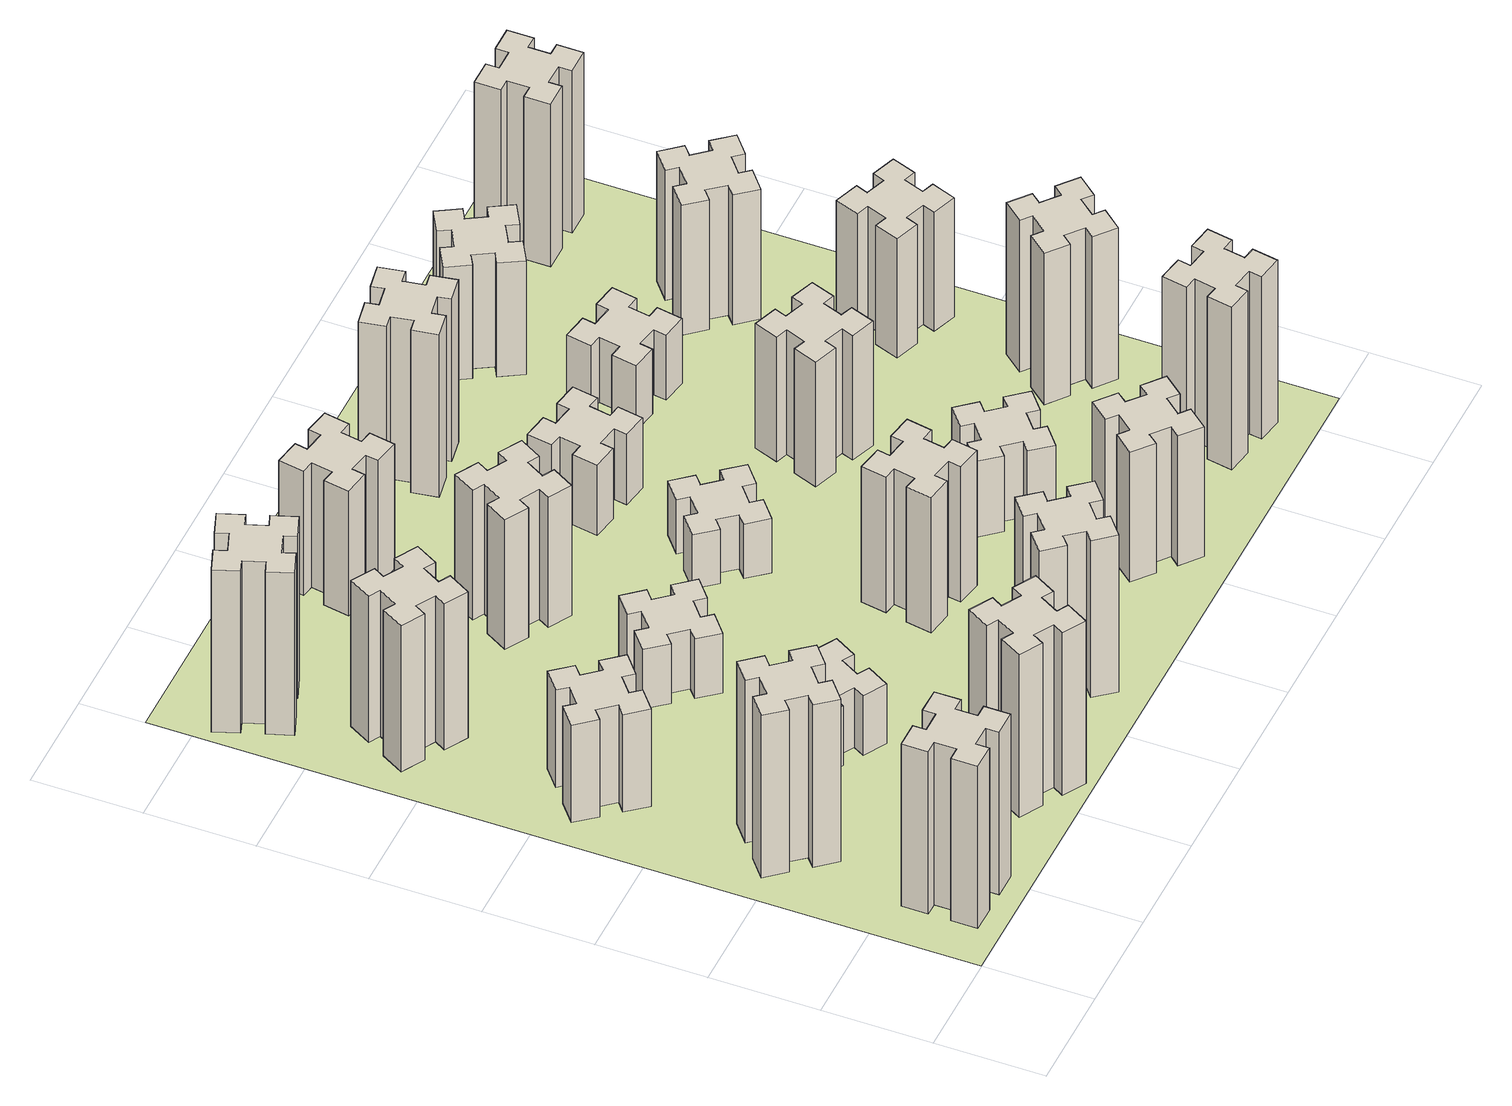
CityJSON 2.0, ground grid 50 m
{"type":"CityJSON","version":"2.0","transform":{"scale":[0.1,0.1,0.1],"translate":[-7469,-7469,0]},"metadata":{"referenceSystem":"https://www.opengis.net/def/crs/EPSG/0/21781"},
"CityObjects":{
"building1":{"type":"Building","attributes":{"class":"1000","function":"1000","usage":"1000","yearOfConstruction":2016,"roofType":"1000","measuredHeight":90,"storeysAboveGround":30,"storeysBelowGround":0},"geometry":[{"type":"Solid","lod":"1","boundaries":[[[[0,1,2,3,4,5,6,7,8,9,10,11,12,13,14,15,16,17,18,19]],[[17,16,20,21]],[[16,15,22,20]],[[15,14,23,22]],[[14,13,24,23]],[[13,12,25,24]],[[12,11,26,25]],[[11,10,27,26]],[[10,9,28,27]],[[9,8,29,28]],[[8,7,30,29]],[[7,6,31,30]],[[6,5,32,31]],[[5,4,33,32]],[[4,3,34,33]],[[3,2,35,34]],[[2,1,36,35]],[[1,0,37,36]],[[0,19,38,37]],[[19,18,39,38]],[[18,17,21,39]],[[24,25,26,27,28,29,30,31,32,33,34,35,36,37,38,39,21,20,22,23]]]]}]},
"building2":{"type":"Building","attributes":{"class":"1000","function":"1000","usage":"1000","yearOfConstruction":2016,"roofType":"1000","measuredHeight":90,"storeysAboveGround":30,"storeysBelowGround":0},"geometry":[{"type":"Solid","lod":"1","boundaries":[[[[40,41,42,43,44,45,46,47,48,49,50,51,52,53,54,55,56,57,58,59]],[[57,56,60,61]],[[56,55,62,60]],[[55,54,63,62]],[[54,53,64,63]],[[53,52,65,64]],[[52,51,66,65]],[[51,50,67,66]],[[50,49,68,67]],[[49,48,69,68]],[[48,47,70,69]],[[47,46,71,70]],[[46,45,72,71]],[[45,44,73,72]],[[44,43,74,73]],[[43,42,75,74]],[[42,41,76,75]],[[41,40,77,76]],[[40,59,78,77]],[[59,58,79,78]],[[58,57,61,79]],[[64,65,66,67,68,69,70,71,72,73,74,75,76,77,78,79,61,60,62,63]]]]}]},
"building3":{"type":"Building","attributes":{"class":"1000","function":"1000","usage":"1000","yearOfConstruction":2016,"roofType":"1000","measuredHeight":54,"storeysAboveGround":30,"storeysBelowGround":0},"geometry":[{"type":"Solid","lod":"1","boundaries":[[[[80,81,82,83,84,85,86,87,88,89,90,91,92,93,94,95,96,97,98,99]],[[97,96,100,101]],[[96,95,102,100]],[[95,94,103,102]],[[94,93,104,103]],[[93,92,105,104]],[[92,91,106,105]],[[91,90,107,106]],[[90,89,108,107]],[[89,88,109,108]],[[88,87,110,109]],[[87,86,111,110]],[[86,85,112,111]],[[85,84,113,112]],[[84,83,114,113]],[[83,82,115,114]],[[82,81,116,115]],[[81,80,117,116]],[[80,99,118,117]],[[99,98,119,118]],[[98,97,101,119]],[[104,105,106,107,108,109,110,111,112,113,114,115,116,117,118,119,101,100,102,103]]]]}]},
"building4":{"type":"Building","attributes":{"class":"1000","function":"1000","usage":"1000","yearOfConstruction":2016,"roofType":"1000","measuredHeight":81,"storeysAboveGround":30,"storeysBelowGround":0},"geometry":[{"type":"Solid","lod":"1","boundaries":[[[[120,121,122,123,124,125,126,127,128,129,130,131,132,133,134,135,136,137,138,139]],[[137,136,140,141]],[[136,135,142,140]],[[135,134,143,142]],[[134,133,144,143]],[[133,132,145,144]],[[132,131,146,145]],[[131,130,147,146]],[[130,129,148,147]],[[129,128,149,148]],[[128,127,150,149]],[[127,126,151,150]],[[126,125,152,151]],[[125,124,153,152]],[[124,123,154,153]],[[123,122,155,154]],[[122,121,156,155]],[[121,120,157,156]],[[120,139,158,157]],[[139,138,159,158]],[[138,137,141,159]],[[144,145,146,147,148,149,150,151,152,153,154,155,156,157,158,159,141,140,142,143]]]]}]},
"building5":{"type":"Building","attributes":{"class":"1000","function":"1000","usage":"1000","yearOfConstruction":2016,"roofType":"1000","measuredHeight":90,"storeysAboveGround":30,"storeysBelowGround":0},"geometry":[{"type":"Solid","lod":"1","boundaries":[[[[160,161,162,163,164,165,166,167,168,169,170,171,172,173,174,175,176,177,178,179]],[[177,176,180,181]],[[176,175,182,180]],[[175,174,183,182]],[[174,173,184,183]],[[173,172,185,184]],[[172,171,186,185]],[[171,170,187,186]],[[170,169,188,187]],[[169,168,189,188]],[[168,167,190,189]],[[167,166,191,190]],[[166,165,192,191]],[[165,164,193,192]],[[164,163,194,193]],[[163,162,195,194]],[[162,161,196,195]],[[161,160,197,196]],[[160,179,198,197]],[[179,178,199,198]],[[178,177,181,199]],[[184,185,186,187,188,189,190,191,192,193,194,195,196,197,198,199,181,180,182,183]]]]}]},
"building6":{"type":"Building","attributes":{"class":"1000","function":"1000","usage":"1000","yearOfConstruction":2016,"roofType":"1000","measuredHeight":90,"storeysAboveGround":30,"storeysBelowGround":0},"geometry":[{"type":"Solid","lod":"1","boundaries":[[[[200,201,202,203,204,205,206,207,208,209,210,211,212,213,214,215,216,217,218,219]],[[217,216,220,221]],[[216,215,222,220]],[[215,214,223,222]],[[214,213,224,223]],[[213,212,225,224]],[[212,211,226,225]],[[211,210,227,226]],[[210,209,228,227]],[[209,208,229,228]],[[208,207,230,229]],[[207,206,231,230]],[[206,205,232,231]],[[205,204,233,232]],[[204,203,234,233]],[[203,202,235,234]],[[202,201,236,235]],[[201,200,237,236]],[[200,219,238,237]],[[219,218,239,238]],[[218,217,221,239]],[[224,225,226,227,228,229,230,231,232,233,234,235,236,237,238,239,221,220,222,223]]]]}]},
"building7":{"type":"Building","attributes":{"class":"1000","function":"1000","usage":"1000","yearOfConstruction":2016,"roofType":"1000","measuredHeight":33,"storeysAboveGround":30,"storeysBelowGround":0},"geometry":[{"type":"Solid","lod":"1","boundaries":[[[[240,241,242,243,244,245,246,247,248,249,250,251,252,253,254,255,256,257,258,259]],[[257,256,260,261]],[[256,255,262,260]],[[255,254,263,262]],[[254,253,264,263]],[[253,252,265,264]],[[252,251,266,265]],[[251,250,267,266]],[[250,249,268,267]],[[249,248,269,268]],[[248,247,270,269]],[[247,246,271,270]],[[246,245,272,271]],[[245,244,273,272]],[[244,243,274,273]],[[243,242,275,274]],[[242,241,276,275]],[[241,240,277,276]],[[240,259,278,277]],[[259,258,279,278]],[[258,257,261,279]],[[264,265,266,267,268,269,270,271,272,273,274,275,276,277,278,279,261,260,262,263]]]]}]},
"building8":{"type":"Building","attributes":{"class":"1000","function":"1000","usage":"1000","yearOfConstruction":2016,"roofType":"1000","measuredHeight":33,"storeysAboveGround":30,"storeysBelowGround":0},"geometry":[{"type":"Solid","lod":"1","boundaries":[[[[280,281,282,283,284,285,286,287,288,289,290,291,292,293,294,295,296,297,298,299]],[[297,296,300,301]],[[296,295,302,300]],[[295,294,303,302]],[[294,293,304,303]],[[293,292,305,304]],[[292,291,306,305]],[[291,290,307,306]],[[290,289,308,307]],[[289,288,309,308]],[[288,287,310,309]],[[287,286,311,310]],[[286,285,312,311]],[[285,284,313,312]],[[284,283,314,313]],[[283,282,315,314]],[[282,281,316,315]],[[281,280,317,316]],[[280,299,318,317]],[[299,298,319,318]],[[298,297,301,319]],[[304,305,306,307,308,309,310,311,312,313,314,315,316,317,318,319,301,300,302,303]]]]}]},
"building9":{"type":"Building","attributes":{"class":"1000","function":"1000","usage":"1000","yearOfConstruction":2016,"roofType":"1000","measuredHeight":87,"storeysAboveGround":30,"storeysBelowGround":0},"geometry":[{"type":"Solid","lod":"1","boundaries":[[[[320,321,322,323,324,325,326,327,328,329,330,331,332,333,334,335,336,337,338,339]],[[337,336,340,341]],[[336,335,342,340]],[[335,334,343,342]],[[334,333,344,343]],[[333,332,345,344]],[[332,331,346,345]],[[331,330,347,346]],[[330,329,348,347]],[[329,328,349,348]],[[328,327,350,349]],[[327,326,351,350]],[[326,325,352,351]],[[325,324,353,352]],[[324,323,354,353]],[[323,322,355,354]],[[322,321,356,355]],[[321,320,357,356]],[[320,339,358,357]],[[339,338,359,358]],[[338,337,341,359]],[[344,345,346,347,348,349,350,351,352,353,354,355,356,357,358,359,341,340,342,343]]]]}]},
"building10":{"type":"Building","attributes":{"class":"1000","function":"1000","usage":"1000","yearOfConstruction":2016,"roofType":"1000","measuredHeight":72,"storeysAboveGround":30,"storeysBelowGround":0},"geometry":[{"type":"Solid","lod":"1","boundaries":[[[[360,361,362,363,364,365,366,367,368,369,370,371,372,373,374,375,376,377,378,379]],[[377,376,380,381]],[[376,375,382,380]],[[375,374,383,382]],[[374,373,384,383]],[[373,372,385,384]],[[372,371,386,385]],[[371,370,387,386]],[[370,369,388,387]],[[369,368,389,388]],[[368,367,390,389]],[[367,366,391,390]],[[366,365,392,391]],[[365,364,393,392]],[[364,363,394,393]],[[363,362,395,394]],[[362,361,396,395]],[[361,360,397,396]],[[360,379,398,397]],[[379,378,399,398]],[[378,377,381,399]],[[384,385,386,387,388,389,390,391,392,393,394,395,396,397,398,399,381,380,382,383]]]]}]},
"building11":{"type":"Building","attributes":{"class":"1000","function":"1000","usage":"1000","yearOfConstruction":2016,"roofType":"1000","measuredHeight":69,"storeysAboveGround":30,"storeysBelowGround":0},"geometry":[{"type":"Solid","lod":"1","boundaries":[[[[400,401,402,403,404,405,406,407,408,409,410,411,412,413,414,415,416,417,418,419]],[[417,416,420,421]],[[416,415,422,420]],[[415,414,423,422]],[[414,413,424,423]],[[413,412,425,424]],[[412,411,426,425]],[[411,410,427,426]],[[410,409,428,427]],[[409,408,429,428]],[[408,407,430,429]],[[407,406,431,430]],[[406,405,432,431]],[[405,404,433,432]],[[404,403,434,433]],[[403,402,435,434]],[[402,401,436,435]],[[401,400,437,436]],[[400,419,438,437]],[[419,418,439,438]],[[418,417,421,439]],[[424,425,426,427,428,429,430,431,432,433,434,435,436,437,438,439,421,420,422,423]]]]}]},
"building12":{"type":"Building","attributes":{"class":"1000","function":"1000","usage":"1000","yearOfConstruction":2016,"roofType":"1000","measuredHeight":75,"storeysAboveGround":30,"storeysBelowGround":0},"geometry":[{"type":"Solid","lod":"1","boundaries":[[[[440,441,442,443,444,445,446,447,448,449,450,451,452,453,454,455,456,457,458,459]],[[457,456,460,461]],[[456,455,462,460]],[[455,454,463,462]],[[454,453,464,463]],[[453,452,465,464]],[[452,451,466,465]],[[451,450,467,466]],[[450,449,468,467]],[[449,448,469,468]],[[448,447,470,469]],[[447,446,471,470]],[[446,445,472,471]],[[445,444,473,472]],[[444,443,474,473]],[[443,442,475,474]],[[442,441,476,475]],[[441,440,477,476]],[[440,459,478,477]],[[459,458,479,478]],[[458,457,461,479]],[[464,465,466,467,468,469,470,471,472,473,474,475,476,477,478,479,461,460,462,463]]]]}]},
"building13":{"type":"Building","attributes":{"class":"1000","function":"1000","usage":"1000","yearOfConstruction":2016,"roofType":"1000","measuredHeight":30,"storeysAboveGround":30,"storeysBelowGround":0},"geometry":[{"type":"Solid","lod":"1","boundaries":[[[[480,481,482,483,484,485,486,487,488,489,490,491,492,493,494,495,496,497,498,499]],[[497,496,500,501]],[[496,495,502,500]],[[495,494,503,502]],[[494,493,504,503]],[[493,492,505,504]],[[492,491,506,505]],[[491,490,507,506]],[[490,489,508,507]],[[489,488,509,508]],[[488,487,510,509]],[[487,486,511,510]],[[486,485,512,511]],[[485,484,513,512]],[[484,483,514,513]],[[483,482,515,514]],[[482,481,516,515]],[[481,480,517,516]],[[480,499,518,517]],[[499,498,519,518]],[[498,497,501,519]],[[504,505,506,507,508,509,510,511,512,513,514,515,516,517,518,519,501,500,502,503]]]]}]},
"building14":{"type":"Building","attributes":{"class":"1000","function":"1000","usage":"1000","yearOfConstruction":2016,"roofType":"1000","measuredHeight":72,"storeysAboveGround":30,"storeysBelowGround":0},"geometry":[{"type":"Solid","lod":"1","boundaries":[[[[520,521,522,523,524,525,526,527,528,529,530,531,532,533,534,535,536,537,538,539]],[[537,536,540,541]],[[536,535,542,540]],[[535,534,543,542]],[[534,533,544,543]],[[533,532,545,544]],[[532,531,546,545]],[[531,530,547,546]],[[530,529,548,547]],[[529,528,549,548]],[[528,527,550,549]],[[527,526,551,550]],[[526,525,552,551]],[[525,524,553,552]],[[524,523,554,553]],[[523,522,555,554]],[[522,521,556,555]],[[521,520,557,556]],[[520,539,558,557]],[[539,538,559,558]],[[538,537,541,559]],[[544,545,546,547,548,549,550,551,552,553,554,555,556,557,558,559,541,540,542,543]]]]}]},
"building15":{"type":"Building","attributes":{"class":"1000","function":"1000","usage":"1000","yearOfConstruction":2016,"roofType":"1000","measuredHeight":39,"storeysAboveGround":30,"storeysBelowGround":0},"geometry":[{"type":"Solid","lod":"1","boundaries":[[[[560,561,562,563,564,565,566,567,568,569,570,571,572,573,574,575,576,577,578,579]],[[577,576,580,581]],[[576,575,582,580]],[[575,574,583,582]],[[574,573,584,583]],[[573,572,585,584]],[[572,571,586,585]],[[571,570,587,586]],[[570,569,588,587]],[[569,568,589,588]],[[568,567,590,589]],[[567,566,591,590]],[[566,565,592,591]],[[565,564,593,592]],[[564,563,594,593]],[[563,562,595,594]],[[562,561,596,595]],[[561,560,597,596]],[[560,579,598,597]],[[579,578,599,598]],[[578,577,581,599]],[[584,585,586,587,588,589,590,591,592,593,594,595,596,597,598,599,581,580,582,583]]]]}]},
"building16":{"type":"Building","attributes":{"class":"1000","function":"1000","usage":"1000","yearOfConstruction":2016,"roofType":"1000","measuredHeight":90,"storeysAboveGround":30,"storeysBelowGround":0},"geometry":[{"type":"Solid","lod":"1","boundaries":[[[[600,601,602,603,604,605,606,607,608,609,610,611,612,613,614,615,616,617,618,619]],[[617,616,620,621]],[[616,615,622,620]],[[615,614,623,622]],[[614,613,624,623]],[[613,612,625,624]],[[612,611,626,625]],[[611,610,627,626]],[[610,609,628,627]],[[609,608,629,628]],[[608,607,630,629]],[[607,606,631,630]],[[606,605,632,631]],[[605,604,633,632]],[[604,603,634,633]],[[603,602,635,634]],[[602,601,636,635]],[[601,600,637,636]],[[600,619,638,637]],[[619,618,639,638]],[[618,617,621,639]],[[624,625,626,627,628,629,630,631,632,633,634,635,636,637,638,639,621,620,622,623]]]]}]},
"building17":{"type":"Building","attributes":{"class":"1000","function":"1000","usage":"1000","yearOfConstruction":2016,"roofType":"1000","measuredHeight":42,"storeysAboveGround":30,"storeysBelowGround":0},"geometry":[{"type":"Solid","lod":"1","boundaries":[[[[640,641,642,643,644,645,646,647,648,649,650,651,652,653,654,655,656,657,658,659]],[[657,656,660,661]],[[656,655,662,660]],[[655,654,663,662]],[[654,653,664,663]],[[653,652,665,664]],[[652,651,666,665]],[[651,650,667,666]],[[650,649,668,667]],[[649,648,669,668]],[[648,647,670,669]],[[647,646,671,670]],[[646,645,672,671]],[[645,644,673,672]],[[644,643,674,673]],[[643,642,675,674]],[[642,641,676,675]],[[641,640,677,676]],[[640,659,678,677]],[[659,658,679,678]],[[658,657,661,679]],[[664,665,666,667,668,669,670,671,672,673,674,675,676,677,678,679,661,660,662,663]]]]}]},
"building18":{"type":"Building","attributes":{"class":"1000","function":"1000","usage":"1000","yearOfConstruction":2016,"roofType":"1000","measuredHeight":69,"storeysAboveGround":30,"storeysBelowGround":0},"geometry":[{"type":"Solid","lod":"1","boundaries":[[[[680,681,682,683,684,685,686,687,688,689,690,691,692,693,694,695,696,697,698,699]],[[697,696,700,701]],[[696,695,702,700]],[[695,694,703,702]],[[694,693,704,703]],[[693,692,705,704]],[[692,691,706,705]],[[691,690,707,706]],[[690,689,708,707]],[[689,688,709,708]],[[688,687,710,709]],[[687,686,711,710]],[[686,685,712,711]],[[685,684,713,712]],[[684,683,714,713]],[[683,682,715,714]],[[682,681,716,715]],[[681,680,717,716]],[[680,699,718,717]],[[699,698,719,718]],[[698,697,701,719]],[[704,705,706,707,708,709,710,711,712,713,714,715,716,717,718,719,701,700,702,703]]]]}]},
"building19":{"type":"Building","attributes":{"class":"1000","function":"1000","usage":"1000","yearOfConstruction":2016,"roofType":"1000","measuredHeight":36,"storeysAboveGround":30,"storeysBelowGround":0},"geometry":[{"type":"Solid","lod":"1","boundaries":[[[[720,721,722,723,724,725,726,727,728,729,730,731,732,733,734,735,736,737,738,739]],[[737,736,740,741]],[[736,735,742,740]],[[735,734,743,742]],[[734,733,744,743]],[[733,732,745,744]],[[732,731,746,745]],[[731,730,747,746]],[[730,729,748,747]],[[729,728,749,748]],[[728,727,750,749]],[[727,726,751,750]],[[726,725,752,751]],[[725,724,753,752]],[[724,723,754,753]],[[723,722,755,754]],[[722,721,756,755]],[[721,720,757,756]],[[720,739,758,757]],[[739,738,759,758]],[[738,737,741,759]],[[744,745,746,747,748,749,750,751,752,753,754,755,756,757,758,759,741,740,742,743]]]]}]},
"building20":{"type":"Building","attributes":{"class":"1000","function":"1000","usage":"1000","yearOfConstruction":2016,"roofType":"1000","measuredHeight":90,"storeysAboveGround":30,"storeysBelowGround":0},"geometry":[{"type":"Solid","lod":"1","boundaries":[[[[760,761,762,763,764,765,766,767,768,769,770,771,772,773,774,775,776,777,778,779]],[[777,776,780,781]],[[776,775,782,780]],[[775,774,783,782]],[[774,773,784,783]],[[773,772,785,784]],[[772,771,786,785]],[[771,770,787,786]],[[770,769,788,787]],[[769,768,789,788]],[[768,767,790,789]],[[767,766,791,790]],[[766,765,792,791]],[[765,764,793,792]],[[764,763,794,793]],[[763,762,795,794]],[[762,761,796,795]],[[761,760,797,796]],[[760,779,798,797]],[[779,778,799,798]],[[778,777,781,799]],[[784,785,786,787,788,789,790,791,792,793,794,795,796,797,798,799,781,780,782,783]]]]}]},
"building21":{"type":"Building","attributes":{"class":"1000","function":"1000","usage":"1000","yearOfConstruction":2016,"roofType":"1000","measuredHeight":63,"storeysAboveGround":30,"storeysBelowGround":0},"geometry":[{"type":"Solid","lod":"1","boundaries":[[[[800,801,802,803,804,805,806,807,808,809,810,811,812,813,814,815,816,817,818,819]],[[817,816,820,821]],[[816,815,822,820]],[[815,814,823,822]],[[814,813,824,823]],[[813,812,825,824]],[[812,811,826,825]],[[811,810,827,826]],[[810,809,828,827]],[[809,808,829,828]],[[808,807,830,829]],[[807,806,831,830]],[[806,805,832,831]],[[805,804,833,832]],[[804,803,834,833]],[[803,802,835,834]],[[802,801,836,835]],[[801,800,837,836]],[[800,819,838,837]],[[819,818,839,838]],[[818,817,821,839]],[[824,825,826,827,828,829,830,831,832,833,834,835,836,837,838,839,821,820,822,823]]]]}]},
"building22":{"type":"Building","attributes":{"class":"1000","function":"1000","usage":"1000","yearOfConstruction":2016,"roofType":"1000","measuredHeight":84,"storeysAboveGround":30,"storeysBelowGround":0},"geometry":[{"type":"Solid","lod":"1","boundaries":[[[[840,841,842,843,844,845,846,847,848,849,850,851,852,853,854,855,856,857,858,859]],[[857,856,860,861]],[[856,855,862,860]],[[855,854,863,862]],[[854,853,864,863]],[[853,852,865,864]],[[852,851,866,865]],[[851,850,867,866]],[[850,849,868,867]],[[849,848,869,868]],[[848,847,870,869]],[[847,846,871,870]],[[846,845,872,871]],[[845,844,873,872]],[[844,843,874,873]],[[843,842,875,874]],[[842,841,876,875]],[[841,840,877,876]],[[840,859,878,877]],[[859,858,879,878]],[[858,857,861,879]],[[864,865,866,867,868,869,870,871,872,873,874,875,876,877,878,879,861,860,862,863]]]]}]},
"building23":{"type":"Building","attributes":{"class":"1000","function":"1000","usage":"1000","yearOfConstruction":2016,"roofType":"1000","measuredHeight":66,"storeysAboveGround":30,"storeysBelowGround":0},"geometry":[{"type":"Solid","lod":"1","boundaries":[[[[880,881,882,883,884,885,886,887,888,889,890,891,892,893,894,895,896,897,898,899]],[[897,896,900,901]],[[896,895,902,900]],[[895,894,903,902]],[[894,893,904,903]],[[893,892,905,904]],[[892,891,906,905]],[[891,890,907,906]],[[890,889,908,907]],[[889,888,909,908]],[[888,887,910,909]],[[887,886,911,910]],[[886,885,912,911]],[[885,884,913,912]],[[884,883,914,913]],[[883,882,915,914]],[[882,881,916,915]],[[881,880,917,916]],[[880,899,918,917]],[[899,898,919,918]],[[898,897,901,919]],[[904,905,906,907,908,909,910,911,912,913,914,915,916,917,918,919,901,900,902,903]]]]}]},
"building24":{"type":"Building","attributes":{"class":"1000","function":"1000","usage":"1000","yearOfConstruction":2016,"roofType":"1000","measuredHeight":72,"storeysAboveGround":30,"storeysBelowGround":0},"geometry":[{"type":"Solid","lod":"1","boundaries":[[[[920,921,922,923,924,925,926,927,928,929,930,931,932,933,934,935,936,937,938,939]],[[937,936,940,941]],[[936,935,942,940]],[[935,934,943,942]],[[934,933,944,943]],[[933,932,945,944]],[[932,931,946,945]],[[931,930,947,946]],[[930,929,948,947]],[[929,928,949,948]],[[928,927,950,949]],[[927,926,951,950]],[[926,925,952,951]],[[925,924,953,952]],[[924,923,954,953]],[[923,922,955,954]],[[922,921,956,955]],[[921,920,957,956]],[[920,939,958,957]],[[939,938,959,958]],[[938,937,941,959]],[[944,945,946,947,948,949,950,951,952,953,954,955,956,957,958,959,941,940,942,943]]]]}]},
"building25":{"type":"Building","attributes":{"class":"1000","function":"1000","usage":"1000","yearOfConstruction":2016,"roofType":"1000","measuredHeight":90,"storeysAboveGround":30,"storeysBelowGround":0},"geometry":[{"type":"Solid","lod":"1","boundaries":[[[[960,961,962,963,964,965,966,967,968,969,970,971,972,973,974,975,976,977,978,979]],[[977,976,980,981]],[[976,975,982,980]],[[975,974,983,982]],[[974,973,984,983]],[[973,972,985,984]],[[972,971,986,985]],[[971,970,987,986]],[[970,969,988,987]],[[969,968,989,988]],[[968,967,990,989]],[[967,966,991,990]],[[966,965,992,991]],[[965,964,993,992]],[[964,963,994,993]],[[963,962,995,994]],[[962,961,996,995]],[[961,960,997,996]],[[960,979,998,997]],[[979,978,999,998]],[[978,977,981,999]],[[984,985,986,987,988,989,990,991,992,993,994,995,996,997,998,999,981,980,982,983]]]]}]},
"landuse1":{"type":"LandUse","attributes":{"name":"plot1","function":"1010"},"geometry":[{"type":"MultiSurface","lod":"1","boundaries":[[[1000,1001,1002,1003]]]}]}
},
"vertices":[
[265,325,0],[265,225,0],[205,225,0],[205,105,0],[325,105,0],[325,165,0],[425,165,0],[425,105,0],[545,105,0],[545,225,0],[485,225,0],[485,325,0],[545,325,0],[545,445,0],[425,445,0],[425,385,0],[325,385,0],[325,445,0],[205,445,0],[205,325,0],[325,385,900],[325,445,900],[425,385,900],[425,445,900],[545,445,900],[545,325,900],[485,325,900],[485,225,900],[545,225,900],[545,105,900],[425,105,900],[425,165,900],[325,165,900],[325,105,900],[205,105,900],[205,225,900],[265,225,900],[265,325,900],[205,325,900],[205,445,900],
[492,1048,0],[427,1124,0],[473,1163,0],[396,1255,0],[304,1178,0],[343,1132,0],[266,1067,0],[228,1113,0],[136,1036,0],[213,944,0],[259,983,0],[323,906,0],[277,868,0],[354,776,0],[446,853,0],[408,899,0],[484,963,0],[523,917,0],[615,994,0],[538,1086,0],[484,963,900],[523,917,900],[408,899,900],[446,853,900],[354,776,900],[277,868,900],[323,906,900],[259,983,900],[213,944,900],[136,1036,900],[228,1113,900],[266,1067,900],[343,1132,900],[304,1178,900],[396,1255,900],[473,1163,900],[427,1124,900],[492,1048,900],[538,1086,900],[615,994,900],
[492,1888,0],[427,1964,0],[473,2003,0],[396,2095,0],[304,2018,0],[343,1972,0],[266,1907,0],[228,1953,0],[136,1876,0],[213,1784,0],[259,1823,0],[323,1746,0],[277,1708,0],[354,1616,0],[446,1693,0],[408,1739,0],[484,1803,0],[523,1757,0],[615,1834,0],[538,1926,0],[484,1803,540],[523,1757,540],[408,1739,540],[446,1693,540],[354,1616,540],[277,1708,540],[323,1746,540],[259,1823,540],[213,1784,540],[136,1876,540],[228,1953,540],[266,1907,540],[343,1972,540],[304,2018,540],[396,2095,540],[473,2003,540],[427,1964,540],[492,1888,540],[538,1926,540],[615,1834,540],
[446,2597,0],[496,2684,0],[548,2654,0],[608,2758,0],[504,2818,0],[474,2766,0],[387,2816,0],[417,2868,0],[313,2928,0],[253,2824,0],[305,2794,0],[255,2707,0],[203,2737,0],[143,2633,0],[247,2573,0],[277,2625,0],[364,2575,0],[334,2523,0],[438,2463,0],[498,2567,0],[364,2575,810],[334,2523,810],[277,2625,810],[247,2573,810],[143,2633,810],[203,2737,810],[255,2707,810],[305,2794,810],[253,2824,810],[313,2928,810],[417,2868,810],[387,2816,810],[474,2766,810],[504,2818,810],[608,2758,810],[548,2654,810],[496,2684,810],[446,2597,810],[498,2567,810],[438,2463,810],
[1214,346,0],[1127,396,0],[1157,448,0],[1053,508,0],[993,404,0],[1045,374,0],[995,287,0],[943,317,0],[883,213,0],[987,153,0],[1017,205,0],[1104,155,0],[1074,103,0],[1178,43,0],[1238,147,0],[1186,177,0],[1236,264,0],[1288,234,0],[1348,338,0],[1244,398,0],[1236,264,900],[1288,234,900],[1186,177,900],[1238,147,900],[1178,43,900],[1074,103,900],[1104,155,900],[1017,205,900],[987,153,900],[883,213,900],[943,317,900],[995,287,900],[1045,374,900],[993,404,900],[1053,508,900],[1157,448,900],[1127,396,900],[1214,346,900],[1244,398,900],[1348,338,900],
[285,3456,0],[191,3422,0],[170,3478,0],[57,3437,0],[99,3324,0],[155,3345,0],[189,3251,0],[133,3230,0],[174,3117,0],[287,3159,0],[266,3215,0],[360,3249,0],[380,3193,0],[493,3234,0],[452,3347,0],[396,3326,0],[362,3420,0],[418,3440,0],[377,3553,0],[264,3512,0],[362,3420,900],[418,3440,900],[396,3326,900],[452,3347,900],[493,3234,900],[380,3193,900],[360,3249,900],[266,3215,900],[287,3159,900],[174,3117,900],[133,3230,900],[189,3251,900],[155,3345,900],[99,3324,900],[57,3437,900],[170,3478,900],[191,3422,900],[285,3456,900],[264,3512,900],[377,3553,900],
[1086,1017,0],[1136,1104,0],[1188,1074,0],[1248,1178,0],[1144,1238,0],[1114,1186,0],[1027,1236,0],[1057,1288,0],[953,1348,0],[893,1244,0],[945,1214,0],[895,1127,0],[843,1157,0],[783,1053,0],[887,993,0],[917,1045,0],[1004,995,0],[974,943,0],[1078,883,0],[1138,987,0],[1004,995,330],[974,943,330],[917,1045,330],[887,993,330],[783,1053,330],[843,1157,330],[895,1127,330],[945,1214,330],[893,1244,330],[953,1348,330],[1057,1288,330],[1027,1236,330],[1114,1186,330],[1144,1238,330],[1248,1178,330],[1188,1074,330],[1136,1104,330],[1086,1017,330],[1138,987,330],[1078,883,330],
[1083,1972,0],[1006,1907,0],[968,1953,0],[876,1876,0],[953,1784,0],[999,1823,0],[1063,1746,0],[1017,1708,0],[1094,1616,0],[1186,1693,0],[1148,1739,0],[1224,1803,0],[1263,1757,0],[1355,1834,0],[1278,1926,0],[1232,1888,0],[1167,1964,0],[1213,2003,0],[1136,2095,0],[1044,2018,0],[1167,1964,330],[1213,2003,330],[1232,1888,330],[1278,1926,330],[1355,1834,330],[1263,1757,330],[1224,1803,330],[1148,1739,330],[1186,1693,330],[1094,1616,330],[1017,1708,330],[1063,1746,330],[999,1823,330],[953,1784,330],[876,1876,330],[968,1953,330],[1006,1907,330],[1083,1972,330],[1044,2018,330],[1136,2095,330],
[1639,343,0],[1703,266,0],[1657,228,0],[1734,136,0],[1826,213,0],[1788,259,0],[1864,323,0],[1903,277,0],[1995,354,0],[1918,446,0],[1872,408,0],[1807,484,0],[1853,523,0],[1776,615,0],[1684,538,0],[1723,492,0],[1646,427,0],[1608,473,0],[1516,396,0],[1593,304,0],[1646,427,870],[1608,473,870],[1723,492,870],[1684,538,870],[1776,615,870],[1853,523,870],[1807,484,870],[1872,408,870],[1918,446,870],[1995,354,870],[1903,277,870],[1864,323,870],[1788,259,870],[1826,213,870],[1734,136,870],[1657,228,870],[1703,266,870],[1639,343,870],[1593,304,870],[1516,396,870],
[1314,2666,0],[1227,2716,0],[1257,2768,0],[1153,2828,0],[1093,2724,0],[1145,2694,0],[1095,2607,0],[1043,2637,0],[983,2533,0],[1087,2473,0],[1117,2525,0],[1204,2475,0],[1174,2423,0],[1278,2363,0],[1338,2467,0],[1286,2497,0],[1336,2584,0],[1388,2554,0],[1448,2658,0],[1344,2718,0],[1336,2584,720],[1388,2554,720],[1286,2497,720],[1338,2467,720],[1278,2363,720],[1174,2423,720],[1204,2475,720],[1117,2525,720],[1087,2473,720],[983,2533,720],[1043,2637,720],[1095,2607,720],[1145,2694,720],[1093,2724,720],[1153,2828,720],[1257,2768,720],[1227,2716,720],[1314,2666,720],[1344,2718,720],[1448,2658,720],
[1016,3404,0],[998,3305,0],[939,3316,0],[918,3197,0],[1037,3177,0],[1047,3236,0],[1145,3218,0],[1135,3159,0],[1253,3138,0],[1274,3257,0],[1215,3267,0],[1232,3365,0],[1291,3355,0],[1312,3473,0],[1194,3494,0],[1184,3435,0],[1085,3452,0],[1096,3511,0],[977,3532,0],[957,3414,0],[1085,3452,690],[1096,3511,690],[1184,3435,690],[1194,3494,690],[1312,3473,690],[1291,3355,690],[1232,3365,690],[1215,3267,690],[1274,3257,690],[1253,3138,690],[1135,3159,690],[1145,3218,690],[1047,3236,690],[1037,3177,690],[918,3197,690],[939,3316,690],[998,3305,690],[1016,3404,690],[957,3414,690],[977,3532,690],
[2055,1047,0],[2072,1145,0],[2131,1135,0],[2152,1253,0],[2034,1274,0],[2024,1215,0],[1925,1232,0],[1936,1291,0],[1817,1312,0],[1797,1194,0],[1856,1184,0],[1838,1085,0],[1779,1096,0],[1758,977,0],[1877,957,0],[1887,1016,0],[1985,998,0],[1975,939,0],[2093,918,0],[2114,1037,0],[1985,998,750],[1975,939,750],[1887,1016,750],[1877,957,750],[1758,977,750],[1779,1096,750],[1838,1085,750],[1856,1184,750],[1797,1194,750],[1817,1312,750],[1936,1291,750],[1925,1232,750],[2024,1215,750],[2034,1274,750],[2152,1253,750],[2131,1135,750],[2072,1145,750],[2055,1047,750],[2114,1037,750],[2093,918,750],
[1972,1988,0],[1907,2064,0],[1953,2103,0],[1876,2195,0],[1784,2118,0],[1823,2072,0],[1746,2007,0],[1708,2053,0],[1616,1976,0],[1693,1884,0],[1739,1923,0],[1803,1846,0],[1757,1808,0],[1834,1716,0],[1926,1793,0],[1888,1839,0],[1964,1903,0],[2003,1857,0],[2095,1934,0],[2018,2026,0],[1964,1903,300],[2003,1857,300],[1888,1839,300],[1926,1793,300],[1834,1716,300],[1757,1808,300],[1803,1846,300],[1739,1923,300],[1693,1884,300],[1616,1976,300],[1708,2053,300],[1746,2007,300],[1823,2072,300],[1784,2118,300],[1876,2195,300],[1953,2103,300],[1907,2064,300],[1972,1988,300],[2018,2026,300],[2095,1934,300],
[2486,323,0],[2563,259,0],[2524,213,0],[2616,136,0],[2693,228,0],[2647,266,0],[2712,343,0],[2758,304,0],[2835,396,0],[2743,473,0],[2704,427,0],[2628,492,0],[2666,538,0],[2574,615,0],[2497,523,0],[2543,484,0],[2479,408,0],[2433,446,0],[2356,354,0],[2448,277,0],[2479,408,720],[2433,446,720],[2543,484,720],[2497,523,720],[2574,615,720],[2666,538,720],[2628,492,720],[2704,427,720],[2743,473,720],[2835,396,720],[2758,304,720],[2712,343,720],[2647,266,720],[2693,228,720],[2616,136,720],[2524,213,720],[2563,259,720],[2486,323,720],[2448,277,720],[2356,354,720],
[2024,2695,0],[1925,2712,0],[1936,2771,0],[1817,2792,0],[1797,2674,0],[1856,2664,0],[1838,2565,0],[1779,2576,0],[1758,2457,0],[1877,2437,0],[1887,2496,0],[1985,2478,0],[1975,2419,0],[2093,2398,0],[2114,2517,0],[2055,2527,0],[2072,2625,0],[2131,2615,0],[2152,2733,0],[2034,2754,0],[2072,2625,390],[2131,2615,390],[2055,2527,390],[2114,2517,390],[2093,2398,390],[1975,2419,390],[1985,2478,390],[1887,2496,390],[1877,2437,390],[1758,2457,390],[1779,2576,390],[1838,2565,390],[1856,2664,390],[1797,2674,390],[1817,2792,390],[1936,2771,390],[1925,2712,390],[2024,2695,390],[2034,2754,390],[2152,2733,390],
[1738,3365,0],[1756,3267,0],[1697,3257,0],[1717,3138,0],[1836,3159,0],[1825,3218,0],[1924,3236,0],[1934,3177,0],[2052,3197,0],[2031,3316,0],[1972,3305,0],[1955,3404,0],[2014,3414,0],[1993,3532,0],[1875,3511,0],[1885,3452,0],[1787,3435,0],[1777,3494,0],[1658,3473,0],[1679,3355,0],[1787,3435,900],[1777,3494,900],[1885,3452,900],[1875,3511,900],[1993,3532,900],[2014,3414,900],[1955,3404,900],[1972,3305,900],[2031,3316,900],[2052,3197,900],[1934,3177,900],[1924,3236,900],[1825,3218,900],[1836,3159,900],[1717,3138,900],[1697,3257,900],[1756,3267,900],[1738,3365,900],[1679,3355,900],[1658,3473,900],
[2563,1132,0],[2486,1067,0],[2448,1113,0],[2356,1036,0],[2433,944,0],[2479,983,0],[2543,906,0],[2497,868,0],[2574,776,0],[2666,853,0],[2628,899,0],[2704,963,0],[2743,917,0],[2835,994,0],[2758,1086,0],[2712,1048,0],[2647,1124,0],[2693,1163,0],[2616,1255,0],[2524,1178,0],[2647,1124,420],[2693,1163,420],[2712,1048,420],[2758,1086,420],[2835,994,420],[2743,917,420],[2704,963,420],[2628,899,420],[2666,853,420],[2574,776,420],[2497,868,420],[2543,906,420],[2479,983,420],[2433,944,420],[2356,1036,420],[2448,1113,420],[2486,1067,420],[2563,1132,420],[2524,1178,420],[2616,1255,420],
[2682,1771,0],[2716,1865,0],[2772,1844,0],[2813,1957,0],[2700,1998,0],[2680,1942,0],[2586,1976,0],[2607,2032,0],[2494,2073,0],[2453,1960,0],[2509,1940,0],[2475,1846,0],[2419,1867,0],[2377,1754,0],[2490,1713,0],[2511,1769,0],[2605,1735,0],[2584,1679,0],[2697,1637,0],[2738,1750,0],[2605,1735,690],[2584,1679,690],[2511,1769,690],[2490,1713,690],[2377,1754,690],[2419,1867,690],[2475,1846,690],[2509,1940,690],[2453,1960,690],[2494,2073,690],[2607,2032,690],[2586,1976,690],[2680,1942,690],[2700,1998,690],[2813,1957,690],[2772,1844,690],[2716,1865,690],[2682,1771,690],[2738,1750,690],[2697,1637,690],
[2664,2795,0],[2565,2812,0],[2576,2871,0],[2457,2892,0],[2437,2774,0],[2496,2764,0],[2478,2665,0],[2419,2676,0],[2398,2557,0],[2517,2537,0],[2527,2596,0],[2625,2578,0],[2615,2519,0],[2733,2498,0],[2754,2617,0],[2695,2627,0],[2712,2725,0],[2771,2715,0],[2792,2833,0],[2674,2854,0],[2712,2725,360],[2771,2715,360],[2695,2627,360],[2754,2617,360],[2733,2498,360],[2615,2519,360],[2625,2578,360],[2527,2596,360],[2517,2537,360],[2398,2557,360],[2419,2676,360],[2478,2665,360],[2496,2764,360],[2437,2774,360],[2457,2892,360],[2576,2871,360],[2565,2812,360],[2664,2795,360],[2674,2854,360],[2792,2833,360],
[3404,475,0],[3305,492,0],[3316,551,0],[3197,572,0],[3177,454,0],[3236,444,0],[3218,345,0],[3159,356,0],[3138,237,0],[3257,217,0],[3267,276,0],[3365,258,0],[3355,199,0],[3473,178,0],[3494,297,0],[3435,307,0],[3452,405,0],[3511,395,0],[3532,513,0],[3414,534,0],[3452,405,900],[3511,395,900],[3435,307,900],[3494,297,900],[3473,178,900],[3355,199,900],[3365,258,900],[3267,276,900],[3257,217,900],[3138,237,900],[3159,356,900],[3218,345,900],[3236,444,900],[3177,454,900],[3197,572,900],[3316,551,900],[3305,492,900],[3404,475,900],[3414,534,900],[3532,513,900],
[2716,3347,0],[2666,3434,0],[2718,3464,0],[2658,3568,0],[2554,3508,0],[2584,3456,0],[2497,3406,0],[2467,3458,0],[2363,3398,0],[2423,3294,0],[2475,3324,0],[2525,3237,0],[2473,3207,0],[2533,3103,0],[2637,3163,0],[2607,3215,0],[2694,3265,0],[2724,3213,0],[2828,3273,0],[2768,3377,0],[2694,3265,630],[2724,3213,630],[2607,3215,630],[2637,3163,630],[2533,3103,630],[2473,3207,630],[2525,3237,630],[2475,3324,630],[2423,3294,630],[2363,3398,630],[2467,3458,630],[2497,3406,630],[2584,3456,630],[2554,3508,630],[2658,3568,630],[2718,3464,630],[2666,3434,630],[2716,3347,630],[2768,3377,630],[2828,3273,630],
[3487,1006,0],[3552,1083,0],[3598,1044,0],[3675,1136,0],[3583,1213,0],[3544,1167,0],[3468,1232,0],[3506,1278,0],[3414,1355,0],[3337,1263,0],[3383,1224,0],[3319,1148,0],[3273,1186,0],[3196,1094,0],[3288,1017,0],[3326,1063,0],[3403,999,0],[3364,953,0],[3456,876,0],[3533,968,0],[3403,999,840],[3364,953,840],[3326,1063,840],[3288,1017,840],[3196,1094,840],[3273,1186,840],[3319,1148,840],[3383,1224,840],[3337,1263,840],[3414,1355,840],[3506,1278,840],[3468,1232,840],[3544,1167,840],[3583,1213,840],[3675,1136,840],[3598,1044,840],[3552,1083,840],[3487,1006,840],[3533,968,840],[3456,876,840],
[3520,1942,0],[3426,1976,0],[3447,2032,0],[3334,2073,0],[3293,1960,0],[3349,1940,0],[3315,1846,0],[3259,1867,0],[3217,1754,0],[3330,1713,0],[3351,1769,0],[3445,1735,0],[3424,1679,0],[3537,1637,0],[3578,1750,0],[3522,1771,0],[3556,1865,0],[3612,1844,0],[3653,1957,0],[3540,1998,0],[3556,1865,660],[3612,1844,660],[3522,1771,660],[3578,1750,660],[3537,1637,660],[3424,1679,660],[3445,1735,660],[3351,1769,660],[3330,1713,660],[3217,1754,660],[3259,1867,660],[3315,1846,660],[3349,1940,660],[3293,1960,660],[3334,2073,660],[3447,2032,660],[3426,1976,660],[3520,1942,660],[3540,1998,660],[3653,1957,660],
[3119,2563,0],[3183,2486,0],[3137,2448,0],[3214,2356,0],[3306,2433,0],[3268,2479,0],[3344,2543,0],[3383,2497,0],[3475,2574,0],[3398,2666,0],[3352,2628,0],[3287,2704,0],[3333,2743,0],[3256,2835,0],[3164,2758,0],[3203,2712,0],[3126,2647,0],[3088,2693,0],[2996,2616,0],[3073,2524,0],[3126,2647,720],[3088,2693,720],[3203,2712,720],[3164,2758,720],[3256,2835,720],[3333,2743,720],[3287,2704,720],[3352,2628,720],[3398,2666,720],[3475,2574,720],[3383,2497,720],[3344,2543,720],[3268,2479,720],[3306,2433,720],[3214,2356,720],[3137,2448,720],[3183,2486,720],[3119,2563,720],[3073,2524,720],[2996,2616,720],
[3285,3325,0],[3385,3325,0],[3385,3265,0],[3505,3265,0],[3505,3385,0],[3445,3385,0],[3445,3485,0],[3505,3485,0],[3505,3605,0],[3385,3605,0],[3385,3545,0],[3285,3545,0],[3285,3605,0],[3165,3605,0],[3165,3485,0],[3225,3485,0],[3225,3385,0],[3165,3385,0],[3165,3265,0],[3285,3265,0],[3225,3385,900],[3165,3385,900],[3225,3485,900],[3165,3485,900],[3165,3605,900],[3285,3605,900],[3285,3545,900],[3385,3545,900],[3385,3605,900],[3505,3605,900],[3505,3485,900],[3445,3485,900],[3445,3385,900],[3505,3385,900],[3505,3265,900],[3385,3265,900],[3385,3325,900],[3285,3325,900],[3285,3265,900],[3165,3265,900],
[5,3705,0],[3705,3705,0],[3705,5,0],[5,5,0]
]}
